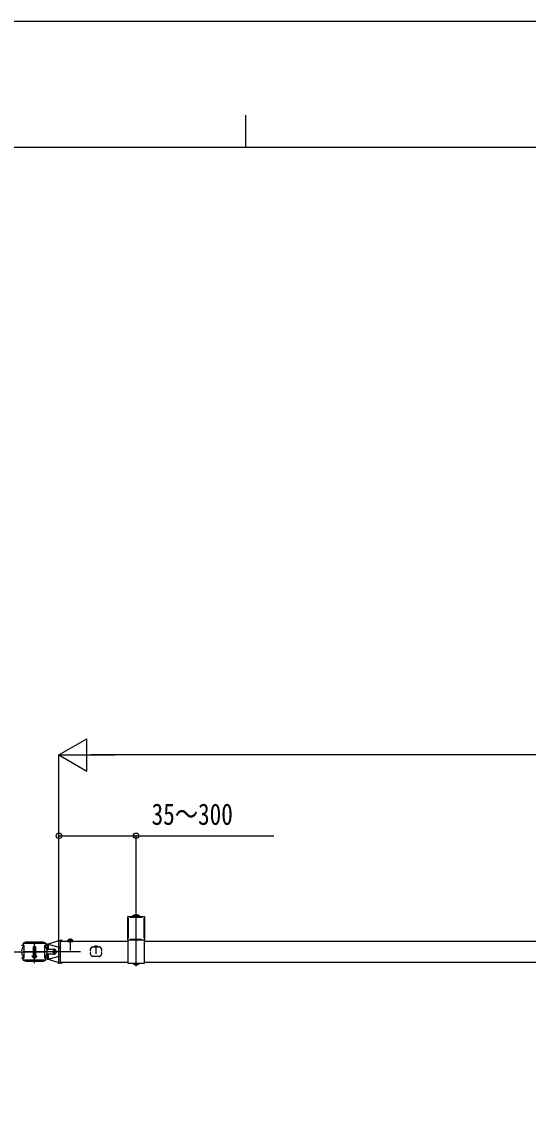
# Model space of a CAD drawing. Units: millimetres, scale not verified. Extents: x -4205 to 4205, y -2970 to 2970.
# Drawn here: x -352 to 433, y 1296 to 2970 of the extents above; entities that cross this region are included whole.
import ezdxf
from ezdxf.enums import TextEntityAlignment as Align

# ---------------------------------------------------------------- set-up
doc = ezdxf.new("R2010")
doc.units = ezdxf.units.MM
doc.header["$LTSCALE"] = 12
for name, color, linetype in [('0-4_YKK_A1', 4, 'Continuous'), ('0-5_YKK_D', 6, 'Continuous'), ('0-6_YKK_ZWAK', 7, 'Continuous')]:
    doc.layers.add(name, color=color, linetype=linetype)
doc.styles.add('ＭＳ ゴシック', font='')
doc.styles.get('ＭＳ ゴシック').set_extended_font_data('MS Gothic')

msp = doc.modelspace()

# ---------------------------------------------------------------- linework, layer by layer
at = {"layer": '0-4_YKK_A1'}
for p, q in [((-187.11, 1548.9), (-187.11, 1584.5)), ((-186.61, 1585), (-162.01, 1585)), ((-186.11, 1551.41), (-186.11, 1582.41)), ((-183.82, 1584), (-164.91, 1584)), ((-180.21, 1585.21), (-168.41, 1585.21)), ((-180.21, 1585), (-180.21, 1585.21)), ((-176.76, 1587.42), (-175.58, 1585)), ((-174.31, 1508.4), (-174.31, 1589.3)), ((-171.86, 1587.42), (-173.04, 1585)), ((-168.41, 1585), (-168.41, 1585.21)), ((-162.51, 1582.3), (-162.51, 1551.41)), ((-161.51, 1584.5), (-161.51, 1548.9)), ((-347.4, 1540.3), (-351.52, 1540.3)), ((-349.21, 1543.6), (-349.21, 1540.3)), ((-347.4, 1520.9), (-347.4, 1540.3)), ((-344.21, 1545.6), (-319.21, 1545.6)), ((-331.71, 1512.7), (-331.71, 1544.74)), ((-314.21, 1543.6), (-319.21, 1545.6)), ((-316.03, 1540.3), (-316.03, 1520.9)), ((-311.91, 1540.3), (-316.03, 1540.3)), ((-314.21, 1543.6), (-314.21, 1540.3)), ((-311.91, 1542), (-311.91, 1534.6)), ((-310.62, 1542), (-291.94, 1537.26)), ((-298.77, 1546.09), (-298.77, 1546.09)), ((-294.71, 1547.35), (-294.71, 1548.23)), ((-294.43, 1548.53), (-289.53, 1548.83)), ((-293.71, 1512.01), (-293.71, 1548.78)), ((-289.51, 1547.48), (-291.71, 1547.35)), ((-291.71, 1547.35), (-291.71, 1536.97)), ((-291.21, 1514.6), (-291.21, 1546.6)), ((-186.81, 1546.6), (-291.21, 1546.6)), ((-289.21, 1547.5), (-289.51, 1547.48)), ((-289.21, 1546.6), (-289.21, 1548.53)), ((-280.21, 1547.1), (-280.07, 1547.9)), ((-280.21, 1547.1), (-272.21, 1547.1)), ((-280.21, 1547.1), (-280.12, 1546.6)), ((-280.12, 1546.6), (-272.3, 1546.6)), ((-276.21, 1550.8), (-276.21, 1532.49)), ((-272.21, 1547.1), (-272.35, 1547.9)), ((-272.21, 1547.1), (-272.3, 1546.6)), ((-162.01, 1548.4), (-186.61, 1548.4)), ((-165.69, 1549.4), (-183.42, 1549.4)), ((1425.7, 1546.6), (-161.81, 1546.6)), ((-403.22, 1530.6), (-348.51, 1530.6)), ((-349.51, 1530.6), (-347.4, 1530.6)), ((-328.12, 1523.6), (-335.31, 1523.6)), ((-333.36, 1524.1), (-333.86, 1523.6)), ((-329.71, 1537.6), (-333.71, 1537.6)), ((-333.71, 1537.6), (-333.71, 1525.2)), ((-329.71, 1525.2), (-333.71, 1525.2)), ((-333.36, 1525.2), (-330.06, 1525.2)), ((-333.36, 1525.2), (-333.36, 1524.1)), ((-330.06, 1524.1), (-333.36, 1524.1)), ((-330.06, 1524.1), (-330.06, 1525.2)), ((-329.56, 1523.6), (-330.06, 1524.1)), ((-260.21, 1530.6), (-314.92, 1530.6)), ((-311.91, 1534.6), (-301.71, 1534.6)), ((-311.91, 1532.6), (-311.91, 1534.6)), ((-311.91, 1526.6), (-311.91, 1519.2)), ((-310.62, 1526.6), (-310.62, 1519.2)), ((-310.62, 1519.2), (-291.94, 1523.94)), ((-301.71, 1534.25), (-301.71, 1526.95)), ((-291.71, 1536.97), (-291.71, 1524.23)), ((-291.71, 1524.23), (-291.71, 1513.85)), ((-244.72, 1531.8), (-244.72, 1534.26)), ((-244.72, 1526.94), (-244.72, 1529.4)), ((-244.65, 1534.51), (-242.67, 1537.84)), ((-242.67, 1523.36), (-244.65, 1526.69)), ((-242.24, 1538.09), (-241.52, 1538.09)), ((-241.52, 1538.09), (-239.02, 1537.9)), ((-241.43, 1537.89), (-241.43, 1537.6)), ((-241.43, 1523.6), (-241.43, 1523.31)), ((-233.13, 1537.6), (-239.53, 1537.6)), ((-239.02, 1537.9), (-233.65, 1537.9)), ((-238.93, 1537.7), (-238.93, 1537.6)), ((-238.93, 1523.6), (-238.93, 1523.5)), ((-238.23, 1538.9), (-234.43, 1538.9)), ((-236.33, 1527.35), (-236.33, 1540.15)), ((-233.73, 1537.7), (-233.73, 1537.6)), ((-233.73, 1523.6), (-233.73, 1523.5)), ((-233.65, 1537.9), (-231.15, 1538.09)), ((-231.23, 1537.89), (-231.23, 1537.6)), ((-231.23, 1523.6), (-231.23, 1523.31)), ((-231.15, 1538.09), (-230.42, 1538.09)), ((-230, 1537.84), (-228.02, 1534.51)), ((-228.02, 1526.69), (-230, 1523.36)), ((-227.95, 1534.26), (-227.95, 1531.8)), ((-227.95, 1529.4), (-227.95, 1526.94)), ((-351.52, 1520.9), (-347.4, 1520.9)), ((-349.21, 1517.6), (-349.21, 1520.9)), ((-349.21, 1517.6), (-344.21, 1515.6)), ((-319.21, 1515.6), (-344.21, 1515.6)), ((-333.76, 1522.55), (-333.76, 1521.65)), ((-332.06, 1522.55), (-333.76, 1522.55)), ((-333.76, 1521.65), (-333.76, 1521.63)), ((-332.06, 1522.55), (-332.06, 1521.13)), ((-332.06, 1521.13), (-332.06, 1521.65)), ((-332.06, 1521.65), (-332.06, 1521.13)), ((-331.36, 1522.55), (-331.36, 1521.65)), ((-331.36, 1522.55), (-331.36, 1521.13)), ((-329.66, 1522.55), (-331.36, 1522.55)), ((-331.36, 1521.65), (-331.36, 1521.13)), ((-331.36, 1521.13), (-331.36, 1521.65)), ((-329.66, 1522.55), (-329.66, 1521.65)), ((-329.66, 1521.65), (-329.66, 1521.63)), ((-316.03, 1520.9), (-311.91, 1520.9)), ((-314.21, 1517.6), (-314.21, 1520.9)), ((-311.91, 1519.2), (-310.62, 1519.2)), ((-294.71, 1513.67), (-294.71, 1513.85)), ((-294.71, 1512.97), (-294.71, 1513.67)), ((-289.53, 1512.37), (-294.43, 1512.67)), ((-289.51, 1513.72), (-291.71, 1513.85)), ((-291.21, 1514.6), (-186.81, 1514.6)), ((-289.51, 1513.72), (-289.21, 1513.7)), ((-289.21, 1514.6), (-289.21, 1513.7)), ((-289.21, 1513.7), (-289.21, 1513.37)), ((-289.21, 1513.37), (-289.21, 1512.67)), ((-241.52, 1523.11), (-242.24, 1523.11)), ((-239.02, 1523.3), (-241.52, 1523.11)), ((-233.65, 1523.3), (-239.02, 1523.3)), ((-231.15, 1523.11), (-233.65, 1523.3)), ((-230.42, 1523.11), (-231.15, 1523.11)), ((-179.01, 1512.5), (-179.01, 1511.99)), ((-169.61, 1511.99), (-179.01, 1511.99)), ((-176.41, 1510.35), (-175.46, 1512.29)), ((-172.21, 1510.35), (-173.16, 1512.29)), ((-169.61, 1512.5), (-169.61, 1511.99)), ((-161.81, 1514.6), (1425.7, 1514.6))]:
    msp.add_line(p, q, dxfattribs=at)
for points in [[(-344.21, 1545.6), (-349.21, 1543.6), (-314.21, 1543.6)], [(-311.91, 1542), (-294.71, 1547.35), (-294.41, 1547.13)], [(-311.91, 1542), (-310.62, 1542), (-310.62, 1534.6)], [(-278.51, 1549.08), (-277.36, 1546.76), (-276.21, 1546.15)], [(-273.91, 1549.08), (-275.07, 1546.76), (-276.21, 1546.15)], [(-161.81, 1548.44), (-161.81, 1512.5), (-186.81, 1512.5), (-186.81, 1548.44)], [(-316.03, 1530.6), (-347.4, 1530.6), (-349.21, 1530.6)], [(-347.4, 1530.6), (-316.03, 1530.6), (-313.91, 1530.6)], [(-329.71, 1525.2), (-329.71, 1537.6), (-331.71, 1539.6), (-333.71, 1537.6)], [(-301.71, 1526.6), (-311.91, 1526.6), (-311.91, 1528.6), (-311.91, 1532.6)], [(-319.21, 1515.6), (-314.21, 1517.6), (-349.21, 1517.6)], [(-331.36, 1522.55), (-332.06, 1522.55), (-332.06, 1521.65)], [(-294.41, 1514.07), (-294.71, 1513.85), (-311.91, 1519.2)]]:
    msp.add_lwpolyline(points, dxfattribs=at)
msp.add_circle((-301.71, 1530.6), 1.65, dxfattribs=at)
for centre, radius, start, end in [((-186.61, 1584.5), 0.5, 90, 180), ((-174.31, 1579.78), 8.02, 42.61678, 137.38322), ((-162.01, 1584.5), 0.5, 0, 90), ((-338.19, 1530.6), 13.38, 133.52033, 175.04458), ((-325.24, 1530.6), 13.38, 4.95542, 46.47967), ((-294.41, 1548.23), 0.3, 93.5, 180), ((-289.51, 1548.53), 0.3, 0, 93.5), ((-279.18, 1547.75), 0.9, 122.05588, 170), ((-276.21, 1543), 6.5, 57.94412, 122.05588), ((-273.24, 1547.75), 0.9, 10, 57.94412), ((-186.61, 1548.9), 0.5, 180, 270), ((-162.01, 1548.9), 0.5, 270, 0), ((-338.19, 1530.6), 13.38, 184.95542, 226.47967), ((-335.31, 1523.45), 0.154, 90, 207.28096), ((-328.12, 1523.45), 0.154, 332.71904, 90), ((-325.24, 1530.6), 13.38, 313.52033, 355.04458), ((-301.71, 1530.6), 4, 270, 90), ((-292.01, 1536.97), 0.3, 0, 75.76567), ((-292.01, 1524.23), 0.3, 284.23433, 0), ((-238.23, 1537.6), 1.3, 90, 180), ((-234.43, 1537.6), 1.3, 0, 90), ((-331.71, 1525.3), 4.2, 207.28096, 240.78454), ((-331.71, 1525.3), 4.18, 240.67264, 265.20308), ((-331.71, 1525.3), 4.18, 240.67264, 265.20308), ((-331.71, 1525.3), 3.67, 264.5211, 275.4789), ((-331.71, 1525.3), 3.67, 264.5211, 275.4789), ((-331.71, 1525.3), 4.18, 274.79692, 299.32736), ((-331.71, 1525.3), 4.18, 274.79692, 299.32736), ((-331.71, 1525.3), 4.2, 299.21546, 332.71904), ((-294.41, 1512.97), 0.3, 180, 266.5), ((-289.51, 1512.67), 0.3, 266.5, 0), ((-174.31, 1516.55), 6.55, 224.12696, 315.87304)]:
    msp.add_arc(centre, radius, start, end, dxfattribs=at)
for centre, major_axis, ratio, start_param, end_param in [((-244.22, 1534.26), (0.482, -0.133), 0.999597, 2.8738875, 3.4092978), ((-244.22, 1531.8), (0.5, 0), 0.999625, 3.1415927, 4.484164), ((-244.22, 1529.4), (0.5, 0), 0.999644, 1.7990213, 3.1415927), ((-244.22, 1526.94), (0.482, 0.133), 0.999597, 2.8738875, 3.4092978), ((-242.24, 1537.59), (0.247, -0.435), 0.999503, 2.6254729, 3.6577124), ((-241.53, 1537.89), (-0.007, -0.2), 0.46757, 1.6099245, 3.2198131), ((-241.27, 1537.89), (0, -0.2), 0.833333, 4.6903947, 4.712389), ((-239.03, 1537.7), (-0.007, -0.2), 0.46757, 1.6099245, 3.1244587), ((-239.03, 1523.5), (0.007, -0.2), 0.46757, 0.0171339, 1.5316681), ((-238.77, 1537.7), (0, -0.2), 0.833333, 4.6903947, 4.712389), ((-238.77, 1523.5), (0, -0.2), 0.833333, 4.712389, 4.7343832), ((-233.64, 1537.7), (0.007, -0.2), 0.46757, 3.1587266, 4.6732608), ((-233.64, 1523.5), (-0.007, -0.2), 0.46757, 4.7515172, 6.2660514), ((-233.9, 1537.7), (0, -0.2), 0.833333, 1.5707963, 1.5927906), ((-233.9, 1523.5), (0, -0.2), 0.833333, 1.5488021, 1.5707963), ((-231.14, 1537.89), (0.007, -0.2), 0.46757, 3.0633722, 4.6732608), ((-231.4, 1537.89), (0, -0.2), 0.833333, 1.5707963, 1.5927906), ((-230.42, 1537.59), (-0.247, -0.435), 0.999503, 2.6254729, 3.6577124), ((-228.45, 1531.8), (0.5, 0), 0.999625, 4.9406139, 6.2831853), ((-228.45, 1529.4), (0.5, 0), 0.999625, 6.2831853, 7.6257567), ((-228.45, 1534.26), (0.482, 0.133), 0.999597, 6.0154802, 6.5508904), ((-228.45, 1526.94), (0.482, -0.133), 0.999597, 6.0154802, 6.5508904), ((-242.24, 1523.61), (-0.247, -0.435), 0.999503, 5.7670655, 6.7993051), ((-241.53, 1523.31), (0.007, -0.2), 0.46757, 6.2049648, 7.8148534), ((-241.27, 1523.31), (0, -0.2), 0.833333, 4.712389, 4.7343832), ((-231.4, 1523.31), (0, -0.2), 0.833333, 1.5488021, 1.5707963), ((-231.14, 1523.31), (-0.007, -0.2), 0.46757, 4.7515172, 6.3614058), ((-230.42, 1523.61), (0.247, -0.435), 0.999503, 5.7670655, 6.7993051)]:
    msp.add_ellipse(centre, major_axis=major_axis, ratio=ratio, start_param=start_param, end_param=end_param, dxfattribs=at)
at = {"layer": '0-5_YKK_D'}
for p, q in [((-293.71, 1835), (-250.41, 1860)), ((-250.41, 1810), (-250.41, 1860)), ((-293.71, 1549.78), (-293.71, 1836)), ((-293.71, 1835), (-250.41, 1810)), ((-293.71, 1835), (-207.11, 1835)), ((1507.6, 1835), (-243.71, 1835)), ((-293.71, 1550.19), (-293.71, 1711)), ((-174.31, 1590.3), (-174.31, 1711))]:
    msp.add_line(p, q, dxfattribs=at)
msp.add_lwpolyline([(-293.71, 1710), (-174.31, 1710), (39.09, 1710)], dxfattribs=at)
for centre in [(-293.71, 1710), (-174.31, 1710)]:
    msp.add_circle(centre, 4.25, dxfattribs=at)
at = {"layer": '0-6_YKK_ZWAK'}
for p, q in [((-4.98, 2825), (-4.98, 2775)), ((3895.02, 2775), (-3904.98, 2775))]:
    msp.add_line(p, q, dxfattribs=at)
msp.add_lwpolyline([(-4205, -2970), (4205, -2970), (4205, 2970), (-4205, 2970)], close=True, dxfattribs=at)

# ---------------------------------------------------------------- texts
at = {"layer": '0-5_YKK_D', "style": 'ＭＳ ゴシック', "width": 0.8}
msp.add_text('35～300', height=32.99, dxfattribs=at).set_placement((-150.31, 1717), align=Align.BOTTOM_LEFT)

doc.saveas('drawing.dxf')
